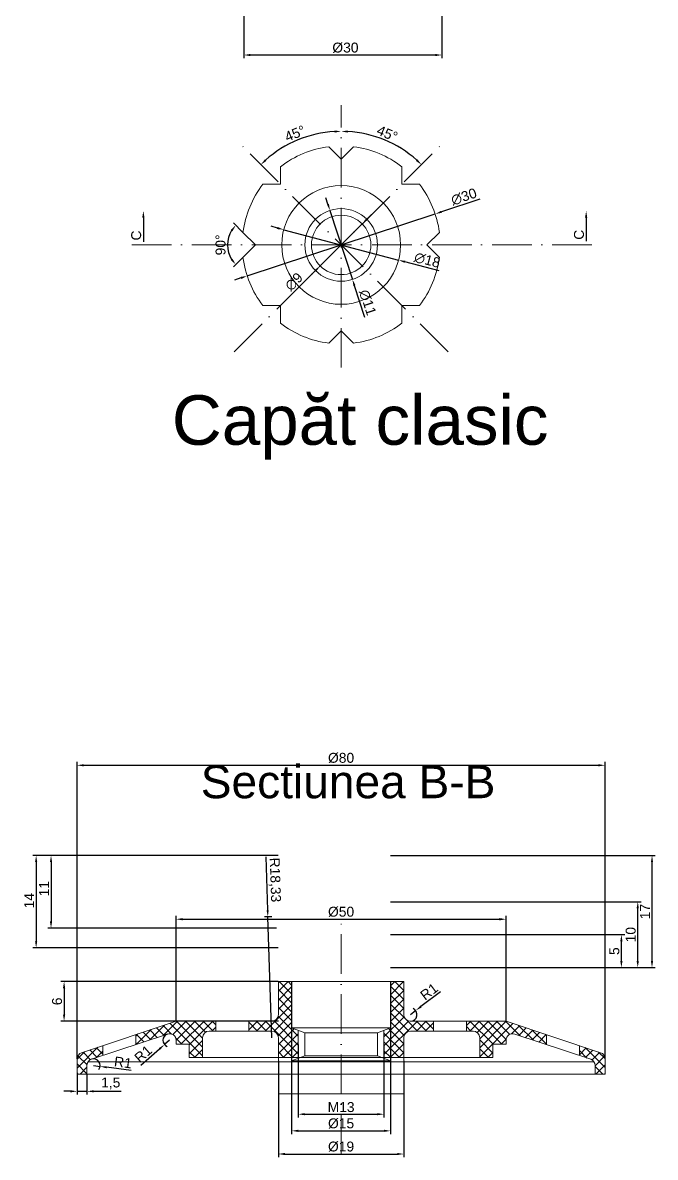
# Model space of a CAD drawing. Header units: millimetres. Extents: x -10 to 583, y -15 to 621.
# Drawn here: x 141.6 to 237.5, y 303.1 to 475 of the extents above; entities that cross this region are included whole.
import ezdxf

# ---------------------------------------------------------------- set-up
doc = ezdxf.new("R2010")
doc.units = ezdxf.units.MM
doc.header["$PDMODE"] = 34
doc.header["$PDSIZE"] = 0.5
doc.linetypes.add('ACAD_ISO10W100', pattern=[18, 12, -3, 0, -3])
for name, color, linetype, lineweight in [('Axe simetrie', 3, 'ACAD_ISO10W100', 9), ('Contur', 1, 'Continuous', 9), ('Cote', 162, 'Continuous', 5), ('Text', 6, 'Continuous', 5)]:
    doc.layers.add(name, color=color, linetype=linetype, lineweight=lineweight)
doc.layers.add('Hasuri', color=7, linetype='Continuous', lineweight=5, true_color=0xfbe704)
doc.styles.get("Standard").update_dxf_attribs({"font": 'arial.ttf'})
doc.dimstyles.new('Annotative', dxfattribs={"dimscale": 0, "dimtxt": 1.5, "dimasz": 1, "dimexe": 0.5, "dimexo": 0.01, "dimgap": 0.3, "dimtad": 1, "dimtxsty": 'Standard', "dimcen": 1, "dimadec": 0, "dimazin": 0, "dimtfac": 1, "dimtmove": 0, "dimatfit": 3, "dimfxl": 1, "dimarcsym": 0})

# ---------------------------------------------------------------- blocks, each defined once
blk = doc.blocks.new('*D25')
at = {"layer": 'Cote', "color": 0, "lineweight": -2, "transparency": 16777216}
for p, q in [((204.94, 328.16), (201.97, 325.9)), ((200.38, 324.69), (201.17, 325.29))]:
    blk.add_line(p, q, dxfattribs=at)
blk.add_arc((200.38, 324.69), 1, 270.573, 65.94, dxfattribs=at)
at = {"layer": 'Cote', "color": 0, "lineweight": 5, "transparency": 16777216}
blk.add_solid([(201.87, 326.03), (202.07, 325.76), (201.17, 325.29)], dxfattribs=at)
at = {"layer": 'Defpoints', "color": 0, "lineweight": 5, "transparency": 16777216}
for p in [(201.17, 325.29), (200.38, 324.69)]:
    blk.add_point(p, dxfattribs=at)
at = {"layer": 'Cote', "color": 0, "transparency": 16777216, "insert": (203.21, 328.17), "char_height": 1.5, "attachment_point": 5, "rotation": 37.2921}
blk.add_mtext('R1', dxfattribs=at)
blk = doc.blocks.new('*D26')
at = {"layer": 'Cote', "color": 0, "lineweight": -2, "transparency": 16777216}
for p, q in [((178.48, 348.6), (178.74, 340.51)), ((179.38, 321.19), (178.78, 339.51))]:
    blk.add_line(p, q, dxfattribs=at)
blk.add_arc((179.38, 321.19), 18.33, 90.0313, 93.4473, dxfattribs=at)
at = {"layer": 'Cote', "color": 0, "lineweight": 5, "transparency": 16777216}
blk.add_solid([(178.91, 340.51), (178.58, 340.5), (178.78, 339.51)], dxfattribs=at)
at = {"layer": 'Defpoints', "color": 0, "lineweight": 5, "transparency": 16777216}
for p in [(178.78, 339.51), (179.38, 321.19)]:
    blk.add_point(p, dxfattribs=at)
at = {"layer": 'Cote', "color": 0, "transparency": 16777216, "insert": (179.79, 345.09), "char_height": 1.5, "attachment_point": 5, "rotation": 271.8845}
blk.add_mtext('R18,33', dxfattribs=at)
blk = doc.blocks.new('*D27')
at = {"layer": 'Cote', "color": 0, "lineweight": -2, "transparency": 16777216}
for p, q in [((163.88, 320.8), (163.12, 320.14)), ((159.56, 317.04), (162.37, 319.49))]:
    blk.add_line(p, q, dxfattribs=at)
blk.add_arc((163.88, 320.8), 1, 109.0079, 249.6607, dxfattribs=at)
at = {"layer": 'Cote', "color": 0, "lineweight": 5, "transparency": 16777216}
blk.add_solid([(162.26, 319.61), (162.48, 319.36), (163.12, 320.14)], dxfattribs=at)
at = {"layer": 'Defpoints', "color": 0, "lineweight": 5, "transparency": 16777216}
for p in [(163.12, 320.14), (163.88, 320.8)]:
    blk.add_point(p, dxfattribs=at)
at = {"layer": 'Cote', "color": 0, "transparency": 16777216, "insert": (159.89, 318.73), "char_height": 1.5, "attachment_point": 5, "rotation": 41.0128}
blk.add_mtext('R1', dxfattribs=at)
blk = doc.blocks.new('*D28')
at = {"layer": 'Cote', "color": 0, "lineweight": -2, "transparency": 16777216}
for p, q in [((149.88, 315.68), (149.88, 312.56)), ((151.38, 315.68), (151.38, 312.56)), ((148.88, 313.06), (147.88, 313.06)), ((149.88, 313.06), (151.38, 313.06)), ((152.38, 313.06), (156.58, 313.06))]:
    blk.add_line(p, q, dxfattribs=at)
at = {"layer": 'Cote', "color": 0, "lineweight": 5, "transparency": 16777216}
for points in [[(148.88, 313.23), (148.88, 312.9), (149.88, 313.06)], [(152.38, 313.23), (152.38, 312.9), (151.38, 313.06)]]:
    blk.add_solid(points, dxfattribs=at)
at = {"layer": 'Defpoints', "color": 0, "lineweight": 5, "transparency": 16777216}
for p in [(149.88, 315.69), (151.38, 315.69), (151.38, 313.06)]:
    blk.add_point(p, dxfattribs=at)
at = {"layer": 'Cote', "color": 0, "transparency": 16777216, "insert": (154.98, 314.26), "char_height": 1.5, "attachment_point": 5}
blk.add_mtext('1,5', dxfattribs=at)
blk = doc.blocks.new('*D29')
at = {"layer": 'Cote', "color": 0, "lineweight": -2, "transparency": 16777216}
for p, q in [((152.38, 316.96), (153.37, 316.83)), ((158.06, 316.22), (154.36, 316.7))]:
    blk.add_line(p, q, dxfattribs=at)
blk.add_arc((152.38, 316.96), 1, 323.8382, 107.862, dxfattribs=at)
at = {"layer": 'Cote', "color": 0, "lineweight": 5, "transparency": 16777216}
blk.add_solid([(154.38, 316.87), (154.34, 316.54), (153.37, 316.83)], dxfattribs=at)
at = {"layer": 'Defpoints', "color": 0, "lineweight": 5, "transparency": 16777216}
for p in [(152.38, 316.96), (153.37, 316.83)]:
    blk.add_point(p, dxfattribs=at)
at = {"layer": 'Cote', "color": 0, "transparency": 16777216, "insert": (156.84, 317.44), "char_height": 1.5, "attachment_point": 5, "rotation": 352.4861}
blk.add_mtext('R1', dxfattribs=at)
blk = doc.blocks.new('*D30')
at = {"layer": 'Cote', "color": 0, "lineweight": -2, "transparency": 16777216}
for p, q in [((183.38, 320.18), (183.38, 309.09)), ((196.38, 320.18), (196.38, 309.09)), ((184.38, 309.59), (195.38, 309.59))]:
    blk.add_line(p, q, dxfattribs=at)
at = {"layer": 'Cote', "color": 0, "lineweight": 5, "transparency": 16777216}
for points in [[(184.38, 309.76), (184.38, 309.43), (183.38, 309.59)], [(195.38, 309.76), (195.38, 309.43), (196.38, 309.59)]]:
    blk.add_solid(points, dxfattribs=at)
at = {"layer": 'Defpoints', "color": 0, "lineweight": 5, "transparency": 16777216}
for p in [(183.38, 320.19), (196.38, 320.19), (196.38, 309.59)]:
    blk.add_point(p, dxfattribs=at)
at = {"layer": 'Cote', "color": 0, "transparency": 16777216, "insert": (189.88, 310.66), "char_height": 1.5, "attachment_point": 5}
blk.add_mtext('M13', dxfattribs=at)
blk = doc.blocks.new('*D31')
at = {"layer": 'Cote', "color": 0, "lineweight": -2, "transparency": 16777216}
for p, q in [((182.38, 329.67), (182.38, 306.57)), ((197.38, 329.67), (197.38, 306.57)), ((183.38, 307.07), (196.38, 307.07))]:
    blk.add_line(p, q, dxfattribs=at)
at = {"layer": 'Cote', "color": 0, "lineweight": 5, "transparency": 16777216}
for points in [[(183.38, 307.24), (183.38, 306.91), (182.38, 307.07)], [(196.38, 307.24), (196.38, 306.91), (197.38, 307.07)]]:
    blk.add_solid(points, dxfattribs=at)
at = {"layer": 'Defpoints', "color": 0, "lineweight": 5, "transparency": 16777216}
for p in [(182.38, 329.68), (197.38, 329.68), (197.38, 307.07)]:
    blk.add_point(p, dxfattribs=at)
at = {"layer": 'Cote', "color": 0, "transparency": 16777216, "insert": (189.88, 308.18), "char_height": 1.5, "attachment_point": 5}
blk.add_mtext('%%C15', dxfattribs=at)
blk = doc.blocks.new('*D32')
at = {"layer": 'Cote', "color": 0, "lineweight": -2, "transparency": 16777216}
for p, q in [((180.38, 317.68), (180.38, 303.06)), ((199.38, 317.68), (199.38, 303.06)), ((181.38, 303.56), (198.38, 303.56))]:
    blk.add_line(p, q, dxfattribs=at)
at = {"layer": 'Cote', "color": 0, "lineweight": 5, "transparency": 16777216}
for points in [[(181.38, 303.73), (181.38, 303.4), (180.38, 303.56)], [(198.38, 303.73), (198.38, 303.4), (199.38, 303.56)]]:
    blk.add_solid(points, dxfattribs=at)
at = {"layer": 'Defpoints', "color": 0, "lineweight": 5, "transparency": 16777216}
for p in [(180.38, 317.69), (199.38, 317.69), (199.38, 303.56)]:
    blk.add_point(p, dxfattribs=at)
at = {"layer": 'Cote', "color": 0, "transparency": 16777216, "insert": (189.88, 304.67), "char_height": 1.5, "attachment_point": 5}
blk.add_mtext('%%C19', dxfattribs=at)
blk = doc.blocks.new('*D33')
at = {"layer": 'Cote', "color": 0, "lineweight": -2, "transparency": 16777216}
for p, q in [((164.88, 323.7), (164.88, 339.64)), ((165.88, 339.14), (213.88, 339.14)), ((214.88, 323.7), (214.88, 339.64))]:
    blk.add_line(p, q, dxfattribs=at)
at = {"layer": 'Cote', "color": 0, "lineweight": 5, "transparency": 16777216}
for points in [[(165.88, 339.31), (165.88, 338.97), (164.88, 339.14)], [(213.88, 339.31), (213.88, 338.97), (214.88, 339.14)]]:
    blk.add_solid(points, dxfattribs=at)
at = {"layer": 'Defpoints', "color": 0, "lineweight": 5, "transparency": 16777216}
for p in [(214.88, 339.14), (164.88, 323.69), (214.88, 323.69)]:
    blk.add_point(p, dxfattribs=at)
at = {"layer": 'Cote', "color": 0, "transparency": 16777216, "insert": (189.88, 340.25), "char_height": 1.5, "attachment_point": 5}
blk.add_mtext('%%C50', dxfattribs=at)
blk = doc.blocks.new('*D34')
at = {"layer": 'Cote', "color": 0, "lineweight": -2, "transparency": 16777216}
for p, q in [((149.88, 317.97), (149.88, 362.97)), ((229.88, 317.97), (229.88, 362.97)), ((150.88, 362.47), (228.88, 362.47))]:
    blk.add_line(p, q, dxfattribs=at)
at = {"layer": 'Cote', "color": 0, "lineweight": 5, "transparency": 16777216}
for points in [[(150.88, 362.63), (150.88, 362.3), (149.88, 362.47)], [(228.88, 362.63), (228.88, 362.3), (229.88, 362.47)]]:
    blk.add_solid(points, dxfattribs=at)
at = {"layer": 'Defpoints', "color": 0, "lineweight": 5, "transparency": 16777216}
for p in [(229.88, 362.47), (149.88, 317.96), (229.88, 317.96)]:
    blk.add_point(p, dxfattribs=at)
at = {"layer": 'Cote', "color": 0, "transparency": 16777216, "insert": (189.88, 363.57), "char_height": 1.5, "attachment_point": 5}
blk.add_mtext('%%C80', dxfattribs=at)
blk = doc.blocks.new('*D35')
at = {"layer": 'Cote', "color": 0, "lineweight": -2, "transparency": 16777216}
for p, q in [((180.37, 329.69), (147.41, 329.69)), ((147.91, 328.69), (147.91, 324.69)), ((180.42, 323.69), (147.41, 323.69))]:
    blk.add_line(p, q, dxfattribs=at)
at = {"layer": 'Cote', "color": 0, "lineweight": 5, "transparency": 16777216}
for points in [[(147.74, 328.69), (148.08, 328.69), (147.91, 329.69)], [(147.74, 324.69), (148.08, 324.69), (147.91, 323.69)]]:
    blk.add_solid(points, dxfattribs=at)
at = {"layer": 'Defpoints', "color": 0, "lineweight": 5, "transparency": 16777216}
for p in [(180.38, 329.69), (147.91, 323.69), (180.43, 323.69)]:
    blk.add_point(p, dxfattribs=at)
at = {"layer": 'Cote', "color": 0, "transparency": 16777216, "insert": (146.85, 326.69), "char_height": 1.5, "attachment_point": 5, "rotation": 90}
blk.add_mtext('6', dxfattribs=at)
blk = doc.blocks.new('*D36')
at = {"layer": 'Cote', "color": 0, "lineweight": -2, "transparency": 16777216}
for p, q in [((180.37, 348.8), (145.43, 348.8)), ((145.93, 347.8), (145.93, 338.8)), ((180.08, 337.8), (145.43, 337.8))]:
    blk.add_line(p, q, dxfattribs=at)
at = {"layer": 'Cote', "color": 0, "lineweight": 5, "transparency": 16777216}
for points in [[(145.76, 347.8), (146.1, 347.8), (145.93, 348.8)], [(145.76, 338.8), (146.1, 338.8), (145.93, 337.8)]]:
    blk.add_solid(points, dxfattribs=at)
at = {"layer": 'Defpoints', "color": 0, "lineweight": 5, "transparency": 16777216}
for p in [(180.38, 348.8), (145.93, 337.8), (180.09, 337.8)]:
    blk.add_point(p, dxfattribs=at)
at = {"layer": 'Cote', "color": 0, "transparency": 16777216, "insert": (144.88, 343.76), "char_height": 1.5, "attachment_point": 5, "rotation": 90}
blk.add_mtext('11', dxfattribs=at)
blk = doc.blocks.new('*D37')
at = {"layer": 'Cote', "color": 0, "lineweight": -2, "transparency": 16777216}
for p, q in [((180.37, 348.8), (143.17, 348.8)), ((143.67, 347.8), (143.67, 335.8)), ((180.37, 334.8), (143.17, 334.8))]:
    blk.add_line(p, q, dxfattribs=at)
at = {"layer": 'Cote', "color": 0, "lineweight": 5, "transparency": 16777216}
for points in [[(143.51, 347.8), (143.84, 347.8), (143.67, 348.8)], [(143.51, 335.8), (143.84, 335.8), (143.67, 334.8)]]:
    blk.add_solid(points, dxfattribs=at)
at = {"layer": 'Defpoints', "color": 0, "lineweight": 5, "transparency": 16777216}
for p in [(180.38, 348.8), (143.67, 334.8), (180.38, 334.8)]:
    blk.add_point(p, dxfattribs=at)
at = {"layer": 'Cote', "color": 0, "transparency": 16777216, "insert": (142.62, 341.94), "char_height": 1.5, "attachment_point": 5, "rotation": 90}
blk.add_mtext('14', dxfattribs=at)
blk = doc.blocks.new('*D38')
at = {"layer": 'Cote', "color": 0, "lineweight": -2, "transparency": 16777216}
for p, q in [((197.39, 336.8), (232.85, 336.8)), ((232.35, 332.8), (232.35, 335.8)), ((197.39, 331.8), (232.85, 331.8))]:
    blk.add_line(p, q, dxfattribs=at)
at = {"layer": 'Cote', "color": 0, "lineweight": 5, "transparency": 16777216}
for points in [[(232.18, 335.8), (232.52, 335.8), (232.35, 336.8)], [(232.18, 332.8), (232.52, 332.8), (232.35, 331.8)]]:
    blk.add_solid(points, dxfattribs=at)
at = {"layer": 'Defpoints', "color": 0, "lineweight": 5, "transparency": 16777216}
for p in [(197.38, 336.8), (232.35, 336.8), (197.38, 331.8)]:
    blk.add_point(p, dxfattribs=at)
at = {"layer": 'Cote', "color": 0, "transparency": 16777216, "insert": (231.29, 334.3), "char_height": 1.5, "attachment_point": 5, "rotation": 90}
blk.add_mtext('5', dxfattribs=at)
blk = doc.blocks.new('*D39')
at = {"layer": 'Cote', "color": 0, "lineweight": -2, "transparency": 16777216}
for p, q in [((197.39, 341.8), (235.33, 341.8)), ((234.83, 332.8), (234.83, 340.8)), ((197.39, 331.8), (235.33, 331.8))]:
    blk.add_line(p, q, dxfattribs=at)
at = {"layer": 'Cote', "color": 0, "lineweight": 5, "transparency": 16777216}
for points in [[(234.66, 340.8), (234.99, 340.8), (234.83, 341.8)], [(234.66, 332.8), (234.99, 332.8), (234.83, 331.8)]]:
    blk.add_solid(points, dxfattribs=at)
at = {"layer": 'Defpoints', "color": 0, "lineweight": 5, "transparency": 16777216}
for p in [(197.38, 341.8), (234.83, 341.8), (197.38, 331.8)]:
    blk.add_point(p, dxfattribs=at)
at = {"layer": 'Cote', "color": 0, "transparency": 16777216, "insert": (233.76, 336.8), "char_height": 1.5, "attachment_point": 5, "rotation": 90}
blk.add_mtext('10', dxfattribs=at)
blk = doc.blocks.new('*D40')
at = {"layer": 'Cote', "color": 0, "lineweight": -2, "transparency": 16777216}
for p, q in [((197.39, 348.8), (237.49, 348.8)), ((236.99, 332.8), (236.99, 347.8)), ((197.39, 331.8), (237.49, 331.8))]:
    blk.add_line(p, q, dxfattribs=at)
at = {"layer": 'Cote', "color": 0, "lineweight": 5, "transparency": 16777216}
for points in [[(236.82, 347.8), (237.15, 347.8), (236.99, 348.8)], [(236.82, 332.8), (237.15, 332.8), (236.99, 331.8)]]:
    blk.add_solid(points, dxfattribs=at)
at = {"layer": 'Defpoints', "color": 0, "lineweight": 5, "transparency": 16777216}
for p in [(197.38, 348.8), (236.99, 348.8), (197.38, 331.8)]:
    blk.add_point(p, dxfattribs=at)
at = {"layer": 'Cote', "color": 0, "transparency": 16777216, "insert": (235.93, 340.3), "char_height": 1.5, "attachment_point": 5, "rotation": 90}
blk.add_mtext('17', dxfattribs=at)
blk = doc.blocks.new('*D56')
at = {"layer": 'Cote', "color": 0, "lineweight": -2, "transparency": 16777216}
blk.add_arc((189.89, 441.32), 17.21, 93.3303, 131.6697, dxfattribs=at)
at = {"layer": 'Cote', "color": 0, "lineweight": 5, "transparency": 16777216}
for points in [[(188.89, 458.66), (188.9, 458.33), (189.89, 458.53)], [(178.57, 454.05), (178.34, 454.29), (177.72, 453.49)]]:
    blk.add_solid(points, dxfattribs=at)
at = {"layer": 'Defpoints', "color": 0, "lineweight": 5, "transparency": 16777216}
for p in [(189.89, 462.51), (185.44, 457.94), (174.42, 456.79), (206.08, 425.13), (189.89, 422.73)]:
    blk.add_point(p, dxfattribs=at)
at = {"layer": 'Cote', "color": 0, "transparency": 16777216, "insert": (182.9, 458.2), "char_height": 1.5, "attachment_point": 5, "rotation": 22.5}
blk.add_mtext('45°', dxfattribs=at)
blk = doc.blocks.new('*D57')
at = {"layer": 'Cote', "color": 0, "lineweight": -2, "transparency": 16777216}
blk.add_arc((189.89, 441.32), 17.21, 48.3303, 86.6697, dxfattribs=at)
at = {"layer": 'Cote', "color": 0, "lineweight": 5, "transparency": 16777216}
for points in [[(190.89, 458.33), (190.9, 458.66), (189.89, 458.53)], [(201.45, 454.29), (201.22, 454.05), (202.06, 453.49)]]:
    blk.add_solid(points, dxfattribs=at)
at = {"layer": 'Defpoints', "color": 0, "lineweight": 5, "transparency": 16777216}
for p in [(189.89, 462.51), (198.5, 456.22), (205.36, 456.79), (173.7, 425.13), (189.89, 422.73)]:
    blk.add_point(p, dxfattribs=at)
at = {"layer": 'Cote', "color": 0, "transparency": 16777216, "insert": (196.88, 458.2), "char_height": 1.5, "attachment_point": 5, "rotation": 337.5}
blk.add_mtext('45°', dxfattribs=at)
blk = doc.blocks.new('*D58')
at = {"layer": 'Cote', "color": 0, "lineweight": -2, "transparency": 16777216}
for p, q in [((175, 443.21), (173.56, 444.65)), ((175, 439.43), (173.56, 437.99))]:
    blk.add_line(p, q, dxfattribs=at)
blk.add_arc((176.89, 441.32), 4.21, 148.6524, 211.3476, dxfattribs=at)
at = {"layer": 'Cote', "color": 0, "lineweight": 5, "transparency": 16777216}
for points in [[(173.17, 443.61), (173.43, 443.4), (173.92, 444.29)], [(173.43, 439.23), (173.17, 439.03), (173.92, 438.34)]]:
    blk.add_solid(points, dxfattribs=at)
at = {"layer": 'Defpoints', "color": 0, "lineweight": 5, "transparency": 16777216}
for p in [(172.83, 442.41), (175.01, 443.2), (176.89, 441.32), (176.89, 441.32), (175.01, 439.44)]:
    blk.add_point(p, dxfattribs=at)
at = {"layer": 'Cote', "color": 0, "transparency": 16777216, "insert": (171.62, 441.32), "char_height": 1.5, "attachment_point": 5, "rotation": 90}
blk.add_mtext('90°', dxfattribs=at)
blk = doc.blocks.new('*D59')
at = {"layer": 'Cote', "color": 0, "lineweight": -2, "transparency": 16777216}
for p, q in [((210.92, 448.25), (205.09, 446.33)), ((175.65, 436.62), (204.14, 446.02)), ((174.7, 436.31), (173.75, 436))]:
    blk.add_line(p, q, dxfattribs=at)
at = {"layer": 'Cote', "color": 0, "lineweight": 5, "transparency": 16777216}
for points in [[(205.04, 446.49), (205.14, 446.17), (204.14, 446.02)], [(174.64, 436.47), (174.75, 436.15), (175.65, 436.62)]]:
    blk.add_solid(points, dxfattribs=at)
at = {"layer": 'Defpoints', "color": 0, "lineweight": 5, "transparency": 16777216}
for p in [(204.14, 446.02), (175.65, 436.62)]:
    blk.add_point(p, dxfattribs=at)
at = {"layer": 'Cote', "color": 0, "transparency": 16777216, "insert": (208.49, 448.62), "char_height": 1.5, "attachment_point": 5, "rotation": 18.2452}
blk.add_mtext('∅30', dxfattribs=at)
blk = doc.blocks.new('*D60')
at = {"layer": 'Cote', "color": 0, "lineweight": -2, "transparency": 16777216}
for p, q in [((180.23, 443.88), (179.26, 444.14)), ((181.19, 443.63), (198.59, 439.01)), ((204.76, 437.38), (199.56, 438.76))]:
    blk.add_line(p, q, dxfattribs=at)
at = {"layer": 'Cote', "color": 0, "lineweight": 5, "transparency": 16777216}
for points in [[(180.27, 444.04), (180.18, 443.72), (181.19, 443.63)], [(199.6, 438.92), (199.52, 438.6), (198.59, 439.01)]]:
    blk.add_solid(points, dxfattribs=at)
at = {"layer": 'Defpoints', "color": 0, "lineweight": 5, "transparency": 16777216}
for p in [(181.19, 443.63), (198.59, 439.01)]:
    blk.add_point(p, dxfattribs=at)
at = {"layer": 'Cote', "color": 0, "transparency": 16777216, "insert": (202.93, 439.01), "char_height": 1.5, "attachment_point": 5, "rotation": 345.1522}
blk.add_mtext('∅18', dxfattribs=at)
blk = doc.blocks.new('*D61')
at = {"layer": 'Cote', "color": 0, "lineweight": -2, "transparency": 16777216}
for p, q in [((187.88, 447.5), (187.57, 448.45)), ((188.19, 446.55), (191.6, 436.09)), ((193.48, 430.3), (191.91, 435.14))]:
    blk.add_line(p, q, dxfattribs=at)
at = {"layer": 'Cote', "color": 0, "lineweight": 5, "transparency": 16777216}
for points in [[(188.04, 447.55), (187.72, 447.45), (188.19, 446.55)], [(192.06, 435.19), (191.75, 435.09), (191.6, 436.09)]]:
    blk.add_solid(points, dxfattribs=at)
at = {"layer": 'Defpoints', "color": 0, "lineweight": 5, "transparency": 16777216}
for p in [(188.19, 446.55), (191.6, 436.09)]:
    blk.add_point(p, dxfattribs=at)
at = {"layer": 'Cote', "color": 0, "transparency": 16777216, "insert": (193.9, 432.59), "char_height": 1.5, "attachment_point": 5, "rotation": 288.0454}
blk.add_mtext('∅11', dxfattribs=at)
blk = doc.blocks.new('*D62')
at = {"layer": 'Cote', "color": 0, "lineweight": -2, "transparency": 16777216}
for p, q in [((193.78, 445.21), (194.49, 445.92)), ((193.07, 444.5), (186.71, 438.14)), ((182.39, 433.82), (186, 437.43))]:
    blk.add_line(p, q, dxfattribs=at)
at = {"layer": 'Cote', "color": 0, "lineweight": 5, "transparency": 16777216}
for points in [[(193.66, 445.33), (193.9, 445.09), (193.07, 444.5)], [(185.88, 437.55), (186.12, 437.31), (186.71, 438.14)]]:
    blk.add_solid(points, dxfattribs=at)
at = {"layer": 'Defpoints', "color": 0, "lineweight": 5, "transparency": 16777216}
for p in [(193.07, 444.5), (186.71, 438.14)]:
    blk.add_point(p, dxfattribs=at)
at = {"layer": 'Cote', "color": 0, "transparency": 16777216, "insert": (182.74, 435.74), "char_height": 1.5, "attachment_point": 5, "rotation": 45}
blk.add_mtext('∅9', dxfattribs=at)
blk = doc.blocks.new('*D67')
at = {"layer": 'Cote', "color": 0, "lineweight": -2, "transparency": 16777216}
for p, q in [((175.15, 493.01), (175.15, 469.6)), ((205.15, 493.01), (205.15, 469.6)), ((176.15, 470.1), (204.15, 470.1))]:
    blk.add_line(p, q, dxfattribs=at)
at = {"layer": 'Cote', "color": 0, "lineweight": 25, "transparency": 16777216}
for points in [[(176.15, 470.26), (176.15, 469.93), (175.15, 470.1)], [(204.15, 470.26), (204.15, 469.93), (205.15, 470.1)]]:
    blk.add_solid(points, dxfattribs=at)
at = {"layer": 'Defpoints', "color": 0, "lineweight": 25, "transparency": 16777216}
for p in [(175.15, 493.02), (205.15, 493.02), (205.15, 470.1)]:
    blk.add_point(p, dxfattribs=at)
at = {"layer": 'Cote', "color": 0, "transparency": 16777216, "insert": (190.54, 471.2), "char_height": 1.5, "attachment_point": 5}
blk.add_mtext('%%C30', dxfattribs=at)
blk = doc.blocks.new('*D74')
at = {"layer": 'Defpoints', "color": 0, "lineweight": 5, "transparency": 16777216}
for p in [(159.84, 446.47), (159.92, 439.49), (159.92, 439.49)]:
    blk.add_point(p, dxfattribs=at)
at = {"layer": 'Text', "color": 0, "lineweight": -2, "transparency": 16777216}
blk.add_line((159.92, 445.47), (159.92, 441.79), dxfattribs=at)
at = {"layer": 'Text', "color": 0, "lineweight": 5, "transparency": 16777216}
blk.add_solid([(159.75, 445.47), (160.09, 445.47), (159.92, 446.47)], dxfattribs=at)
at = {"layer": 'Text', "color": 0, "transparency": 16777216, "insert": (158.84, 442.75), "char_height": 1.5, "attachment_point": 5, "rotation": 90}
blk.add_mtext('C', dxfattribs=at)
blk = doc.blocks.new('_None')
blk = doc.blocks.new('*D75')
at = {"layer": 'Defpoints', "color": 0, "lineweight": 5, "transparency": 16777216}
for p in [(227.09, 446.46), (227.01, 439.48), (227.09, 439.48)]:
    blk.add_point(p, dxfattribs=at)
at = {"layer": 'Text', "color": 0, "lineweight": -2, "transparency": 16777216}
blk.add_line((227.01, 445.46), (227.01, 441.89), dxfattribs=at)
at = {"layer": 'Text', "color": 0, "lineweight": 5, "transparency": 16777216}
blk.add_solid([(226.84, 445.46), (227.18, 445.46), (227.01, 446.46)], dxfattribs=at)
at = {"layer": 'Text', "color": 0, "transparency": 16777216, "insert": (225.93, 442.86), "char_height": 1.5, "attachment_point": 5, "rotation": 90}
blk.add_mtext('C', dxfattribs=at)

msp = doc.modelspace()

# ---------------------------------------------------------------- hatches: boundary and pattern name
at = {"layer": 'Hasuri', "lineweight": 5}
h = msp.add_hatch(dxfattribs=at)
h.set_pattern_fill('ANSI37', color=256, scale=0.3)
h.set_pattern_definition([(45, (3e-14, 7.7456), (-0.6735192, 0.6735192), []), (135, (3e-14, 7.7456), (-0.6735192, -0.6735192), [])])
h.paths.add_polyline_path([(150.563, 318.913, 0.3228228), (149.879, 317.964), (149.879, 315.685), (151.379, 315.685), (151.379, 316.964, -0.3228228), (152.063, 317.913), (153.779, 318.485), (153.779, 319.985)])
h.paths.add_polyline_path([(164.879, 323.685), (158.779, 321.652), (158.779, 320.152), (163.563, 321.746, -0.5119183), (164.879, 320.798), (164.879, 320.185), (165.879, 320.188), (166.879, 320.188), (166.879, 318.188), (168.879, 318.188), (168.879, 321.185, -0.4142136), (169.879, 322.185), (170.879, 322.185), (170.879, 323.685)])
h.paths.add_polyline_path([(182.379, 329.685), (180.379, 329.685), (180.379, 324.685, -0.4142136), (179.379, 323.685), (175.879, 323.685), (175.879, 322.185), (179.379, 322.185, -0.4139075), (180.379, 321.186), (180.379, 318.188), (183.379, 318.188), (183.379, 322.308), (182.379, 322.681)])
h.paths.add_polyline_path([(197.379, 322.681), (196.379, 322.308), (196.379, 318.188), (199.379, 318.188), (199.379, 321.184, -0.4145197), (200.379, 322.185), (203.879, 322.185), (203.879, 323.685), (200.379, 323.685, -0.4142136), (199.379, 324.685), (199.379, 329.685), (197.379, 329.685)])
h.paths.add_polyline_path([(208.879, 323.685), (208.879, 322.185), (209.879, 322.185, -0.4142136), (210.879, 321.185), (210.879, 318.188), (212.879, 318.188), (212.879, 320.188), (213.879, 320.188), (214.879, 320.185), (214.879, 320.798, -0.5119183), (216.195, 321.746), (220.979, 320.152), (220.979, 321.652), (214.879, 323.685)])
h.paths.add_polyline_path([(225.979, 319.985), (225.979, 318.485), (227.695, 317.913, -0.3228228), (228.379, 316.964), (228.379, 315.685), (229.879, 315.685), (229.879, 317.964, 0.3228228), (229.195, 318.913)])

# ---------------------------------------------------------------- linework, layer by layer
at = {"layer": 'Axe simetrie', "ltscale": 0.5}
for p, q in [((189.892, 422.727), (189.892, 462.515)), ((173.702, 425.129), (205.363, 456.79)), ((206.082, 425.129), (174.421, 456.79)), ((189.879, 303.562), (189.879, 339.139))]:
    msp.add_line(p, q, dxfattribs=at)
at = {"layer": 'Axe simetrie', "lineweight": 9, "ltscale": 0.5}
msp.add_line((158.174, 441.319), (228.647, 441.319), dxfattribs=at)
at = {"layer": 'Contur'}
for p, q in [((189.892, 454.319), (188.01, 456.201)), ((189.892, 454.319), (191.773, 456.201)), ((180.699, 450.511), (180.699, 453.172)), ((199.084, 450.511), (199.084, 453.172)), ((180.699, 450.511), (178.038, 450.511)), ((199.084, 450.511), (201.745, 450.511)), ((176.892, 441.319), (175.01, 443.201)), ((202.892, 441.319), (204.773, 443.201)), ((176.892, 441.319), (175.01, 439.438)), ((202.892, 441.319), (204.773, 439.438)), ((180.699, 432.127), (178.038, 432.127)), ((180.699, 432.127), (180.699, 429.466)), ((199.084, 432.127), (199.084, 429.466)), ((199.084, 432.127), (201.745, 432.127)), ((189.892, 428.319), (188.01, 426.438)), ((189.892, 428.319), (191.773, 426.438)), ((164.879, 323.685), (150.563, 318.913)), ((179.379, 323.685), (164.879, 323.685)), ((170.879, 323.685), (170.879, 322.185)), ((175.879, 323.685), (175.879, 322.185)), ((200.379, 323.685), (214.879, 323.685)), ((203.879, 323.685), (203.879, 322.185)), ((208.879, 323.685), (208.879, 322.185)), ((214.879, 323.685), (229.195, 318.913)), ((163.563, 321.746), (152.063, 317.913)), ((158.779, 321.652), (158.779, 320.152)), ((179.379, 322.185), (169.879, 322.185)), ((184.379, 321.935), (182.379, 322.681)), ((182.379, 322.681), (197.379, 322.681)), ((197.379, 322.681), (195.379, 321.935)), ((200.379, 322.185), (209.879, 322.185)), ((216.195, 321.746), (227.695, 317.913)), ((220.979, 321.652), (220.979, 320.152)), ((153.779, 319.985), (153.779, 318.485)), ((164.879, 320.798), (164.879, 320.185)), ((164.879, 320.185), (165.879, 320.188)), ((165.879, 320.188), (166.879, 320.188)), ((166.879, 320.188), (166.879, 318.188)), ((168.879, 318.188), (168.879, 321.185)), ((210.879, 318.188), (210.879, 321.185)), ((213.879, 320.188), (212.879, 320.188)), ((212.879, 320.188), (212.879, 318.188)), ((214.879, 320.185), (213.879, 320.188)), ((214.879, 320.798), (214.879, 320.185)), ((225.979, 319.985), (225.979, 318.485)), ((166.879, 318.188), (168.879, 318.188)), ((210.879, 318.188), (168.879, 318.188)), ((182.379, 317.685), (184.379, 318.435)), ((184.379, 318.435), (195.379, 318.435)), ((195.379, 318.435), (197.379, 317.685)), ((212.879, 318.188), (210.879, 318.188)), ((149.879, 317.964), (149.879, 315.685)), ((151.379, 315.685), (151.379, 316.964)), ((228.19, 317.549), (151.568, 317.549)), ((228.379, 315.685), (228.379, 316.964)), ((229.879, 317.964), (229.879, 315.685)), ((149.879, 315.685), (151.379, 315.685)), ((149.879, 315.685), (151.379, 315.685)), ((151.379, 315.685), (228.379, 315.685)), ((229.879, 315.685), (228.379, 315.685)), ((229.879, 315.685), (228.379, 315.685))]:
    msp.add_line(p, q, dxfattribs=at)
at = {"layer": 'Contur', "lineweight": 5}
for p, q in [((183.379, 318.06), (183.379, 322.308)), ((196.379, 322.308), (196.379, 318.06))]:
    msp.add_line(p, q, dxfattribs=at)
at = {"layer": 'Contur'}
for points in [[(180.379, 324.685), (180.379, 329.685), (199.379, 329.685), (199.379, 324.685)], [(182.379, 322.681), (182.379, 329.681), (197.379, 329.681), (197.379, 322.681)], [(195.379, 318.435), (195.379, 321.935), (184.379, 321.935), (184.379, 318.435)], [(189.879, 312.685), (180.379, 312.685), (180.379, 321.186)], [(199.379, 321.186), (199.379, 312.685)], [(182.379, 312.685), (182.379, 317.685), (197.379, 317.685), (197.379, 312.685), (182.379, 312.685)], [(199.379, 312.685), (197.379, 312.685)]]:
    msp.add_lwpolyline(points, dxfattribs=at)
for radius in [9, 5.5, 4.5]:
    msp.add_circle((189.892, 441.319), radius, dxfattribs=at)
for centre, radius, start, end in [((189.892, 441.319), 15, 97.20589, 127.79411), ((189.892, 441.319), 15, 52.20589, 82.79411), ((189.892, 441.319), 15, 142.20589, 172.79411), ((189.892, 441.319), 15, 7.20589, 37.79411), ((189.892, 441.319), 15, 187.20589, 217.79411), ((189.892, 441.319), 15, 322.20589, 352.79411), ((189.892, 441.319), 15, 232.20589, 262.79411), ((189.892, 441.319), 15, 277.20589, 307.79411), ((179.379, 324.685), 1, 270, 0), ((200.379, 324.685), 1, 180, 270), ((163.879, 320.798), 1, 0, 108.43495), ((169.879, 321.185), 1, 90, 180), ((179.379, 321.185), 1, 0, 90), ((200.379, 321.185), 1, 90, 180), ((209.879, 321.185), 1, 0, 90), ((215.879, 320.798), 1, 71.56505, 180), ((150.879, 317.964), 1, 108.43495, 180), ((228.879, 317.964), 1, 0, 71.56505), ((152.379, 316.964), 1, 108.43495, 180), ((227.379, 316.964), 1, 0, 71.56505)]:
    msp.add_arc(centre, radius, start, end, dxfattribs=at)

# ---------------------------------------------------------------- texts
at = {"layer": 'Text', "attachment_point": 1}
for s, width, insert, char_height in [('{\\fArial|b0|i0|c238|p34;Capăt clasic}', 61.60073, (164.232, 418.536), 7.5), ('Sectiunea B-B', 46.35939, (168.614, 362.474), 5)]:
    msp.add_mtext_dynamic_manual_height_columns(s, width=width, gutter_width=12.5, heights=[0], dxfattribs=dict(at, insert=insert, char_height=char_height))

# ---------------------------------------------------------------- dimensions: what is measured, and where the dimension line sits
at = {"layer": 'Cote'}
for base, p1, p2, text, picture, middle in [((205.148, 470.096), (175.148, 493.018), (205.148, 493.018), '%%C<>', '*D67', (190.544, 470.096)), ((229.879, 362.466), (149.879, 317.964), (229.879, 317.964), '%%C<>', '*D34', (189.879, 362.466)), ((214.879, 339.139), (164.879, 323.685), (214.879, 323.685), '%%C<>', '*D33', (189.879, 339.139)), ((197.379, 307.075), (182.379, 329.681), (197.379, 329.681), '%%C15', '*D31', (189.879, 307.075)), ((196.379, 309.594), (183.379, 320.185), (196.379, 320.185), 'M<>', '*D30', (189.879, 309.594)), ((199.379, 303.562), (180.379, 317.685), (199.379, 317.685), '%%C<>', '*D32', (189.879, 303.562))]:
    dim = msp.add_linear_dim(base=base, p1=p1, p2=p2, text=text, dimstyle='Annotative', dxfattribs=at)
    dim.commit()
    dim.dimension.update_dxf_attribs({"geometry": picture, "text_midpoint": middle, "dimtype": 160})
for base, line1, line2, picture, middle in [((198.495, 456.221), ((173.702, 425.129), (205.363, 456.79)), ((189.892, 422.727), (189.892, 462.515)), '*D57', (196.883, 458.198)), ((185.438, 457.939), ((189.892, 422.727), (189.892, 462.515)), ((206.082, 425.129), (174.421, 456.79)), '*D56', (182.9, 458.198))]:
    dim = msp.add_angular_dim_2l(base=base, line1=line1, line2=line2, dimstyle='Annotative', override={"dimscale": 0}, dxfattribs=at)
    dim.commit()
    dim.dimension.update_dxf_attribs({"geometry": picture, "text_midpoint": middle})
for p1, p2, picture, middle in [((175.646, 436.623), (204.138, 446.015), '*D59', (208.84, 447.565)), ((193.074, 444.501), (186.71, 438.137), '*D62', (183.528, 434.955))]:
    dim = msp.add_diameter_dim_2p(p1=p1, p2=p2, dimstyle='Annotative', dxfattribs=at)
    dim.commit()
    dim.dimension.update_dxf_attribs({"geometry": picture, "text_midpoint": middle, "dimtype": 163})
for p1, p2, picture, middle in [((188.188, 446.549), (191.595, 436.09), '*D61', (193.902, 432.586)), ((181.192, 443.625), (198.591, 439.013), '*D60', (202.927, 439.009))]:
    dim = msp.add_diameter_dim_2p(p1=p1, p2=p2, dimstyle='Annotative', dxfattribs=at)
    dim.commit()
    dim.dimension.update_dxf_attribs({"geometry": picture, "text_midpoint": middle})
dim = msp.add_angular_dim_2l(base=(172.828, 442.408), line1=((176.892, 441.319), (175.01, 439.438)), line2=((176.892, 441.319), (175.01, 443.201)), dimstyle='Annotative', dxfattribs=at)
dim.commit()
dim.dimension.update_dxf_attribs({"geometry": '*D58', "text_midpoint": (172.685, 441.319), "dimtype": 162})
for base, p1, p2, picture, middle in [((143.675, 334.802), (180.379, 348.804), (180.379, 334.802), '*D37', (143.675, 341.942)), ((145.931, 337.804), (180.379, 348.804), (180.086, 337.804), '*D36', (145.931, 343.759)), ((232.349, 336.804), (197.379, 331.804), (197.379, 336.804), '*D38', (232.349, 334.304)), ((147.911, 323.685), (180.379, 329.685), (180.426, 323.685), '*D35', (147.911, 326.685))]:
    dim = msp.add_linear_dim(base=base, p1=p1, p2=p2, angle=90, dimstyle='Annotative', dxfattribs=at)
    dim.commit()
    dim.dimension.update_dxf_attribs({"geometry": picture, "text_midpoint": middle, "dimtype": 160})
for center, mpoint, picture, middle in [((179.379, 321.185), (178.776, 339.506), '*D26', (179.794, 345.091)), ((200.379, 324.685), (201.174, 325.291), '*D25', (203.213, 328.167)), ((163.879, 320.798), (163.124, 320.141), '*D27', (159.894, 318.728)), ((152.379, 316.964), (153.37, 316.834), '*D29', (156.844, 317.438))]:
    dim = msp.add_radius_dim(center=center, mpoint=mpoint, dimstyle='Annotative', dxfattribs=at)
    dim.commit()
    dim.dimension.update_dxf_attribs({"geometry": picture, "text_midpoint": middle})
for base, p2, picture, middle in [((236.987, 348.8), (197.379, 348.8), '*D40', (235.934, 340.302)), ((234.827, 341.8), (197.379, 341.8), '*D39', (233.761, 336.802))]:
    dim = msp.add_linear_dim(base=base, p1=(197.379, 331.804), p2=p2, angle=90, dimstyle='Annotative', dxfattribs=at)
    dim.commit()
    dim.dimension.update_dxf_attribs({"geometry": picture, "text_midpoint": middle})
dim = msp.add_linear_dim(base=(151.379, 313.062), p1=(149.879, 315.685), p2=(151.379, 315.685), dimstyle='Annotative', dxfattribs=at)
dim.commit()
dim.dimension.update_dxf_attribs({"geometry": '*D28', "text_midpoint": (154.979, 314.263)})
at = {"layer": 'Text'}
for base, p1, p2, picture, middle in [((159.92, 439.489), (159.838, 446.47), (159.92, 439.489), '*D74', (159.92, 442.754)), ((227.01, 439.479), (227.092, 446.46), (227.092, 439.479), '*D75', (227.01, 442.856))]:
    dim = msp.add_linear_dim(base=base, p1=p1, p2=p2, angle=90, text='C', dimstyle='Annotative', override={"dimblk2": 'None', "dimsah": 1, "dimse1": 1, "dimse2": 1, "dimsd2": 1}, dxfattribs=at)
    dim.commit()
    dim.dimension.update_dxf_attribs({"geometry": picture, "text_midpoint": middle, "dimtype": 160})

doc.saveas('drawing.dxf')
